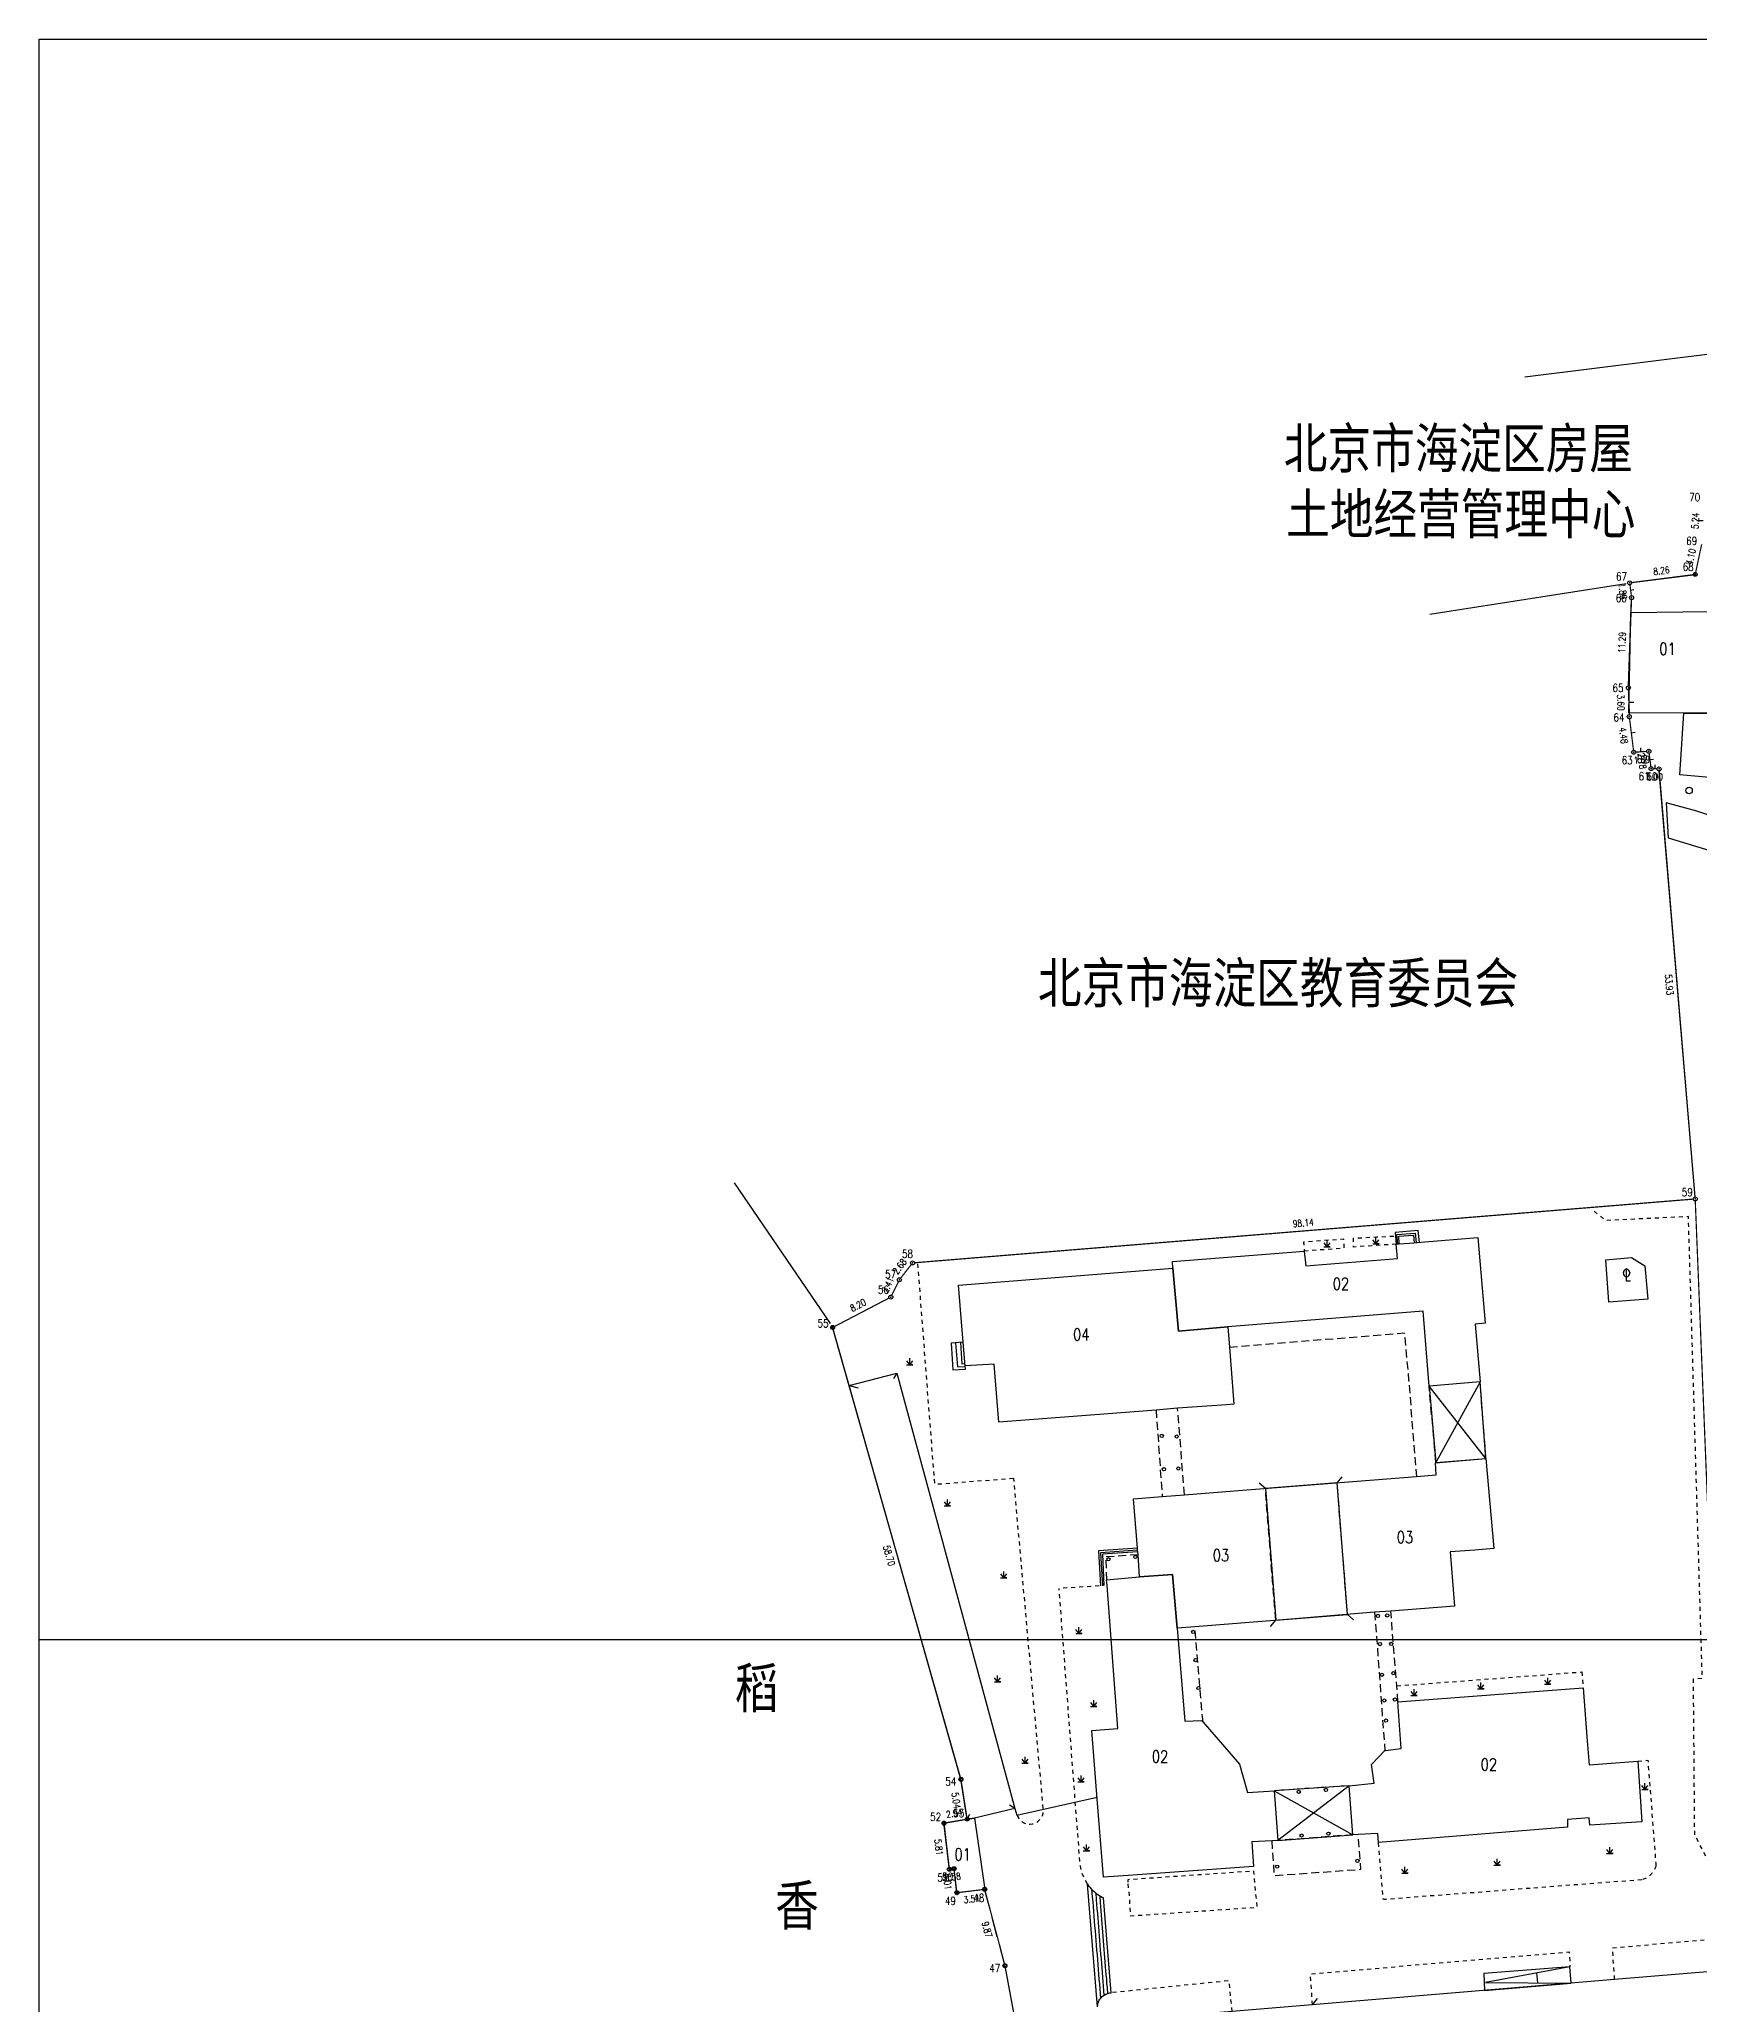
# Model space of a CAD drawing. Extents: x -9390 to -4743, y 24196 to 25839.
# Drawn here: x -9390 to -8975, y 24904.5 to 25395.8 of the extents above; entities that cross this region are included whole.
import ezdxf
from ezdxf.enums import TextEntityAlignment as Align

# ---------------------------------------------------------------- set-up
doc = ezdxf.new("R2010")
doc.units = 0
doc.header["$MEASUREMENT"] = 0
for name, pattern in [('X0', [4, 3, -1]), ('X5', [3, 2, -1]), ('X6', [2, 1, -1]), ('X87', [7, 5, -2])]:
    doc.linetypes.add(name, pattern=pattern)
doc.layers.get('0').update_dxf_attribs({"linetype": 'CONTINUOUS'})
for name, color, linetype in [('BOUND', 7, 'CONTINUOUS'), ('DLDW', 14, 'CONTINUOUS'), ('DLSS', 5, 'CONTINUOUS'), ('JMD', 6, 'CONTINUOUS'), ('JZD', 1, 'CONTINUOUS'), ('TK', 7, 'CONTINUOUS'), ('YZH', 2, 'CONTINUOUS'), ('ZBTZ', 5, 'CONTINUOUS')]:
    doc.layers.add(name, color=color, linetype=linetype)
doc.styles.add('HZ', font='rs', dxfattribs={"width": 0.8, "bigfont": 'hztxt'})
doc.styles.add('黑体', font='SIMHEI.TTF', dxfattribs={"width": 0.8})
doc.linetypes.add('X19', pattern='A,4.5,[145,symbolx.shx,S=1,R=0,X=0,Y=1],4.5,-0.5,[146,symbolx.shx,S=1,R=0,X=0,Y=0],-0.5', length=10)
doc.linetypes.add('X4', pattern='A,0,-1e-09,[149,symbolx.shx,S=0.15,R=0,X=0,Y=0],-1.6', length=1.6)
doc.linetypes.add('X71', pattern='A,5,[150,symbolx.shx,S=1,R=0,X=0,Y=1],5', length=10)
doc.linetypes.add('X72', pattern='A,5,[150,symbolx.shx,S=1,R=0,X=0,Y=0],5', length=10)
doc.linetypes.add('X78', pattern='A,5,[150,symbolx.shx,S=1,R=0,X=0,Y=1],5,[149,symbolx.shx,S=0.25,R=0,X=0,Y=0.5],1e-08', length=10)
doc.linetypes.add('X79', pattern='A,5,[150,symbolx.shx,S=1,R=0,X=0,Y=0],5,[149,symbolx.shx,S=0.25,R=0,X=0,Y=-0.5],1e-08', length=10)

# ---------------------------------------------------------------- blocks, each defined once
blk = doc.blocks.new('GC122')
blk.add_circle((0, 0), 0.8)
blk = doc.blocks.new('GC124')
for p, q in [((0, -0.8), (-0.75, 0.2)), ((0, -0.8), (0, 0.8)), ((0, -0.8), (0.75, 0.2)), ((-0.8, -0.8), (0.75, -0.8)), ((0.8, -0.8), (0, -0.8))]:
    blk.add_line(p, q)
blk = doc.blocks.new('GC143')
for q in [(-0.02, 3), (-0.02, 1.4), (0.73, 0), (0.98, 0)]:
    blk.add_line((-0.02, 0), q)
for centre, start, end in [((0.2, 2), 102.6815, 257.3194), ((-0.25, 2), 282.6804, 77.3204)]:
    blk.add_arc(centre, 1.03, start, end)
for p in [(-0.82, 2), (-0.02, 0), (0.78, 2)]:
    blk.add_point(p)

msp = doc.modelspace()

# ---------------------------------------------------------------- linework, layer by layer
at = {"linetype": 'CONTINUOUS', "flags": 128}
for points in [[(-8974.13, 25275.45), (-8975.11, 25275.45)], [(-8992.27, 25258.11), (-8991.49, 25258.24)], [(-8992.74, 25230.09), (-8991.51, 25230.09)], [(-8992.1, 25222.46), (-8991.15, 25222.58)], [(-8989.69, 25217.77), (-8989.72, 25218.66)], [(-8987.44, 25215.75), (-8986.54, 25215.86)], [(-8986.13, 25213.43), (-8986.13, 25214.47)]]:
    msp.add_lwpolyline(points, dxfattribs=at)
at = {"linetype": 'X0', "const_width": 0.3}
msp.add_lwpolyline([(-8646.63, 24941.87), (-8660.28, 24941.73), (-8713.99, 24939.45), (-8714.01, 24937.34), (-8758.31, 24935.6), (-8758.46, 24937.52), (-8774.93, 24936.79), (-8774.91, 24935.36), (-8848.37, 24932.22), (-8850, 24980.63), (-8885.94, 24979.71), (-8907.55, 24979.15), (-8907.75, 24990.26), (-8971.37, 24988.07), (-8976.12, 25105.44)], dxfattribs=at)
at = {"layer": 'BOUND', "linetype": 'CONTINUOUS', "flags": 128}
for points in [[(-9028.43, 25041.08), (-9029.92, 25060.26), (-9042.64, 25059.17), (-9040.96, 25040.06)], [(-9063.04, 25002.06), (-9065.64, 25034.99), (-9083.58, 25033.58), (-9080.99, 25000.62)], [(-9062.62, 24959.28), (-9081.36, 24958.02), (-9080.47, 24945.58), (-9061.67, 24947.02)]]:
    msp.add_lwpolyline(points, close=True, dxfattribs=at)
at = {"layer": 'DLDW', "linetype": 'X4', "flags": 128}
msp.add_lwpolyline([(-8982.87, 25196.21), (-8975.23, 25193.83), (-8968.09, 25191.7), (-8960.76, 25189.64), (-8957.85, 25189.12), (-8955.06, 25190), (-8953.79, 25192.53), (-8954.66, 25195.26), (-8958.76, 25197.06), (-8965.9, 25199.63), (-8975.75, 25202.85), (-8983.4, 25204.98)], close=True, dxfattribs=at)
at = {"layer": 'DLDW', "linetype": 'CONTINUOUS', "flags": 128}
msp.add_lwpolyline([(-9007.1, 24909.91), (-9007.44, 24914.01), (-9028.94, 24912.31), (-9028.78, 24908.1)], close=True, dxfattribs=at)
for points in [[(-9007.44, 24914.01), (-9028.54, 24910.11), (-9007.1, 24909.91)], [(-9015.78, 24912.47), (-9015.58, 24909.99)]]:
    msp.add_lwpolyline(points, dxfattribs=at)
at = {"layer": 'DLSS', "linetype": 'X6', "flags": 128}
for points in [[(-8969.33, 24935.44), (-8970.19, 24935.37), (-8976.26, 24946.99), (-8976.58, 24985.95), (-8974.37, 24986.13), (-8977.83, 25101.51), (-8998.51, 25100.54), (-9001.44, 25102.92)], [(-9073.86, 25092.95), (-9063.86, 25093.73), (-9063.98, 25095.89), (-9074.04, 25095.11), (-9073.86, 25092.89)], [(-9050.88, 25094.63), (-9061.52, 25093.92), (-9061.57, 25096.14), (-9055.81, 25096.43), (-9051.09, 25096.66)], [(-9170.51, 25089.69), (-9168.96, 25069.75), (-9167.54, 25050.76), (-9166.23, 25034.63), (-9146.47, 25036.13)], [(-9145.64, 24951.88), (-9145.64, 24951.88), (-9145.64, 24951.88), (-9145.55, 24951.65), (-9145.31, 24951.21), (-9145.01, 24950.82), (-9144.66, 24950.47), (-9144.25, 24950.17), (-9143.81, 24949.94), (-9143.34, 24949.78), (-9142.85, 24949.68), (-9142.35, 24949.66), (-9141.85, 24949.72), (-9141.37, 24949.84), (-9140.91, 24950.04), (-9140.48, 24950.3), (-9140.1, 24950.62), (-9139.76, 24950.99), (-9139.49, 24951.41), (-9139.28, 24951.86), (-9139.14, 24952.34), (-9139.07, 24952.83), (-9139.07, 24953.33), (-9139.07, 24953.37), (-9146.47, 25036.13)], [(-9125.15, 25009.19), (-9135.13, 25008.59)], [(-9128.03, 24934.69), (-9128.61, 24935.63), (-9129.37, 24937.35), (-9129.81, 24939.13), (-9129.93, 24940.38), (-9131.07, 24955.18), (-9135.13, 25008.59)], [(-8990.51, 24965.38), (-8987.97, 24965.62), (-8987.14, 24954.83), (-8986.01, 24939.91), (-8985.96, 24939.24)], [(-8989.51, 24935.76), (-8996.73, 24935.19), (-9012.68, 24933.99), (-9030.54, 24932.6), (-9050.42, 24931.1), (-9054.08, 24930.81), (-9055.29, 24945.09)], [(-8985.96, 24939.24), (-8986.02, 24939.05), (-8986.2, 24938.58), (-8986.42, 24938.13), (-8986.69, 24937.71), (-8987, 24937.32), (-8987.34, 24936.96), (-8987.72, 24936.63), (-8988.13, 24936.35), (-8988.57, 24936.1), (-8989.03, 24935.91), (-8989.51, 24935.76)], [(-8996.29, 24910.8), (-8996.79, 24918.77), (-8958.49, 24922.05)], [(-9071.77, 24904.54), (-9072.34, 24912.23), (-9007.64, 24917.75), (-9007.44, 24914.01)], [(-9091.86, 24902.81), (-9092.65, 24910.52), (-9122.14, 24907.51)]]:
    msp.add_lwpolyline(points, dxfattribs=at)
at = {"layer": 'DLSS', "linetype": 'X6'}
for points in [[(-9050.74, 24984.22), (-9004.46, 24987.71)], [(-9004.46, 24987.71), (-9004.15, 24983.72)]]:
    msp.add_lwpolyline(points, dxfattribs=at)
at = {"layer": 'DLSS', "linetype": 'X6', "flags": 128}
msp.add_lwpolyline([(-9117.91, 24934.76), (-9117.57, 24930.81), (-9117.34, 24926.75), (-9107.52, 24927.41), (-9092.64, 24928.42), (-9085.62, 24928.9), (-9086.46, 24937.92), (-9100.32, 24936.96), (-9117.92, 24935.77)], close=True, dxfattribs=at)
at = {"layer": 'JMD', "linetype": 'CONTINUOUS'}
for p, q in [((-9187.61, 25059.3), (-9185.34, 25058.74)), ((-9175.71, 25062.42), (-9176.51, 25061.03)), ((-9158.1, 24950.92), (-9157.4, 24952.15)), ((-9146.16, 24953.58), (-9147.54, 24954.4))]:
    msp.add_line(p, q, dxfattribs=at)
at = {"layer": 'JMD', "linetype": 'CONTINUOUS', "flags": 128}
for points in [[(-8992.27, 25252.52), (-8972.73, 25252.73), (-8972.92, 25227.34), (-8992.71, 25227.47)], [(-9187.61, 25059.3), (-9175.71, 25062.42), (-9146.16, 24953.58), (-9156.23, 24951.17), (-9158.1, 24950.92), (-9158.1, 24950.92), (-9159.66, 24960.87), (-9159.66, 24960.87), (-9159.66, 24960.87), (-9159.66, 24960.87), (-9159.66, 24960.87), (-9159.66, 24960.87)], [(-8953.7, 24900), (-8953.97, 24903.2), (-8954.31, 24907.44), (-8954.92, 24914.23), (-8996.29, 24910.8), (-9007.22, 24909.89), (-9071.88, 24904.53), (-9091.9, 24902.8), (-9118.85, 24900.67), (-9118.8, 24900), (-9115.51, 24859.95), (-9088.41, 24862.23), (-9068.47, 24863.82), (-8961.11, 24872.71), (-8960.89, 24870.32), (-8960.72, 24868.53), (-8951.07, 24869.42), (-8951.93, 24879.45)]]:
    msp.add_lwpolyline(points, close=True, dxfattribs=at)
at = {"layer": 'JMD', "linetype": 'CONTINUOUS'}
for points in [[(-8978.97, 25227.38), (-8972.92, 25227.34), (-8967.9, 25227.26), (-8968.82, 25210.92), (-8979.97, 25211.98)], [(-9106.78, 25090.3), (-9073.86, 25092.89), (-9073.44, 25089.21), (-9050.58, 25091.07), (-9050.88, 25094.63), (-9050.12, 25094.69), (-9046.39, 25094.99), (-9045.63, 25095.05), (-9044.74, 25095.11), (-9030.44, 25096.32), (-9028.64, 25074.85), (-9031.11, 25074.61), (-9029.92, 25060.26), (-9042.64, 25059.17), (-9044.13, 25077.91), (-9092.94, 25073.93), (-9105.28, 25072.9), (-9106.66, 25088.65)], [(-9160.28, 25084.38), (-9106.66, 25088.65), (-9105.28, 25072.9), (-9092.94, 25073.93), (-9092.52, 25068.91), (-9091.45, 25054.62), (-9093.25, 25054.49), (-9105.51, 25053.6), (-9110.89, 25053.18), (-9150.2, 25050.18), (-9151.39, 25064.6), (-9158.61, 25064.18), (-9159.09, 25070.15)], [(-9116.5, 25030.99), (-9109.35, 25031.53), (-9103.78, 25031.95), (-9091.4, 25032.94), (-9045.79, 25036.59), (-9040.85, 25036.95), (-9041.09, 25039.99), (-9028.43, 25041.08), (-9026.51, 25018.54), (-9031.26, 25018.18), (-9037.4, 25017.76), (-9036.33, 25004.17), (-9052.22, 25002.91), (-9056.27, 25002.61), (-9065.26, 25001.88), (-9079.19, 25000.76), (-9101.16, 24998.99), (-9105.65, 24998.63), (-9106.79, 25012.09), (-9115.02, 25011.49), (-9115.37, 25017.02), (-9115.43, 25017.72), (-9115.49, 25018.16), (-9115.55, 25018.67)], [(-9126.98, 24973.07), (-9120.46, 24973.61), (-9123.13, 25009.34), (-9123.25, 25010.77), (-9115.02, 25011.49), (-9106.79, 25012.09), (-9105.65, 24998.63), (-9103.68, 24975.38), (-9099.5, 24975.56), (-9099.12, 24975.17), (-9090, 24964.66), (-9088.01, 24957.61), (-9081.36, 24958.02), (-9080.47, 24945.58), (-9081.99, 24945.52), (-9086.93, 24945.22), (-9086.52, 24939.06), (-9117.86, 24936.85), (-9124.06, 24936.43), (-9125.49, 24954.91)], [(-9062.62, 24959.28), (-9056.42, 24959.88), (-9057.03, 24964.58), (-9053.72, 24968.06), (-9053.53, 24968.06), (-9049.66, 24968.55), (-9050.43, 24980.24), (-9004.15, 24983.72), (-9003.2, 24971.46), (-9002.66, 24964.48), (-8990.51, 24965.38), (-8989.44, 24950.27), (-9002.48, 24949.43), (-9002.66, 24951.28), (-9008.04, 24950.85), (-9008.05, 24948.95), (-9055.29, 24945.09), (-9055.46, 24947.31), (-9060.34, 24947.08), (-9061.67, 24947.02)], [(-9163.89, 24949.91), (-9158.1, 24950.92), (-9158.37, 24950.88), (-9156.23, 24951.17), (-9153.72, 24933.36), (-9160.68, 24932.53), (-9161.39, 24938.52), (-9162.54, 24938.38)]]:
    msp.add_lwpolyline(points, close=True, dxfattribs=at)
at = {"layer": 'JZD', "linetype": 'CONTINUOUS', "flags": 128}
for points in [[(-8969.13, 25317.52), (-9018.73, 25311.36)], [(-8993.42, 25259.67), (-9042.47, 25251.98)], [(-9192.27, 25074.79), (-9216.25, 25109.95)]]:
    msp.add_lwpolyline(points, dxfattribs=at)
at = {"layer": 'JZD', "linetype": 'X87', "const_width": 0.3, "flags": 128}
for points in [[(-8976.03, 25262.52), (-8974.52, 25269.57)], [(-9191.28, 25074.04), (-9177.63, 25081.17)], [(-9148.78, 24914.76), (-9153.59, 24932.87)]]:
    msp.add_lwpolyline(points, dxfattribs=at)
at = {"layer": 'JZD', "linetype": 'CONTINUOUS', "const_width": 0.3, "flags": 128}
for points in [[(-8992.02, 25259.99), (-8976.63, 25261.97)], [(-8992.82, 25234.18), (-8992.06, 25255.74)], [(-8992.1, 25256.74), (-8992.45, 25259.43)], [(-8992.63, 25226.98), (-8992.83, 25233.18)], [(-8991.56, 25218.08), (-8992.55, 25225.99)], [(-8988.23, 25217.79), (-8991, 25217.62)], [(-8987.22, 25214), (-8987.66, 25217.33)], [(-8985.66, 25213.44), (-8986.66, 25213.48)], [(-8976.18, 25106.43), (-8985.12, 25212.92)], [(-9171.26, 25089.98), (-8976.64, 25105.89)], [(-9174.75, 25086.11), (-9172.07, 25089.54)], [(-9176.96, 25081.85), (-9175.28, 25085.27)], [(-9159.8, 24961.35), (-9191.59, 25073.33)], [(-9158.18, 24951.41), (-9159.58, 24960.38)], [(-9163.4, 24950), (-9158.59, 24950.83)], [(-9162.6, 24938.87), (-9163.84, 24949.41)], [(-9161.88, 24938.46), (-9162.05, 24938.44)], [(-9160.74, 24933.03), (-9161.33, 24938.02)], [(-9154.21, 24933.3), (-9160.18, 24932.59)], [(-9130.47, 24816.55), (-9148.56, 24913.78)]]:
    msp.add_lwpolyline(points, dxfattribs=at)
at = {"layer": 'JZD', "linetype": 'X71', "flags": 128}
for points in [[(-8992.02, 25259.99), (-8976.63, 25261.97)], [(-8992.83, 25233.18), (-8992.63, 25226.98)], [(-8992.83, 25233.18), (-8992.63, 25226.98)]]:
    msp.add_lwpolyline(points, dxfattribs=at)
at = {"layer": 'JZD', "linetype": 'X72', "flags": 128}
for points in [[(-8992.82, 25234.18), (-8992.06, 25255.74)], [(-9159.8, 24961.35), (-9191.59, 25073.33)], [(-9158.18, 24951.41), (-9159.58, 24960.38)], [(-9162.6, 24938.87), (-9163.84, 24949.41)]]:
    msp.add_lwpolyline(points, dxfattribs=at)
at = {"layer": 'JZD', "linetype": 'X79', "flags": 128}
for points in [[(-8976.18, 25106.43), (-8985.12, 25212.92)], [(-9130.47, 24816.55), (-9148.56, 24913.78)]]:
    msp.add_lwpolyline(points, dxfattribs=at)
at = {"layer": 'JZD', "linetype": 'X78', "flags": 128}
msp.add_lwpolyline([(-8976.64, 25105.89), (-9171.26, 25089.98)], dxfattribs=at)
msp.add_lwpolyline([(-8976.64, 25105.89), (-9171.26, 25089.98)], dxfattribs=at)
at = {"layer": 'JZD', "linetype": 'X87', "flags": 128}
msp.add_lwpolyline([(-9148.78, 24914.76), (-9153.59, 24932.87)], dxfattribs=at)
at = {"layer": 'JZD', "linetype": 'CONTINUOUS'}
for centre, radius in [((-8992.51, 25259.93), 0.5), ((-8992.51, 25259.93), 0.5), ((-8992.51, 25259.93), 0.5), ((-8976.14, 25262.03), 0.5), ((-8976.14, 25262.03), 0.4), ((-8976.14, 25262.03), 0.4), ((-8992.04, 25256.24), 0.5), ((-8992.04, 25256.24), 0.5), ((-8992.04, 25256.24), 0.5), ((-8992.84, 25233.68), 0.5), ((-8992.84, 25233.68), 0.5), ((-8992.84, 25233.68), 0.5), ((-8992.61, 25226.48), 0.5), ((-8992.61, 25226.48), 0.5), ((-8992.61, 25226.48), 0.5), ((-8991.5, 25217.59), 0.5), ((-8991.5, 25217.59), 0.5), ((-8991.5, 25217.59), 0.5), ((-8987.73, 25217.82), 0.5), ((-8987.73, 25217.82), 0.5), ((-8987.73, 25217.82), 0.5), ((-8987.16, 25213.5), 0.5), ((-8987.16, 25213.5), 0.5), ((-8987.16, 25213.5), 0.5), ((-8985.16, 25213.42), 0.5), ((-8985.16, 25213.42), 0.5), ((-8985.16, 25213.42), 0.5), ((-8976.14, 25105.94), 0.5), ((-8976.14, 25105.94), 0.5), ((-8976.14, 25105.94), 0.5), ((-9171.76, 25089.94), 0.5), ((-9171.76, 25089.94), 0.5), ((-9171.76, 25089.94), 0.5), ((-9175.05, 25085.72), 0.5), ((-9175.05, 25085.72), 0.5), ((-9175.05, 25085.72), 0.5), ((-9177.18, 25081.4), 0.5), ((-9177.18, 25081.4), 0.5), ((-9177.18, 25081.4), 0.5), ((-9191.73, 25073.81), 0.5), ((-9191.73, 25073.81), 0.5), ((-9191.73, 25073.81), 0.5), ((-9191.73, 25073.81), 0.4), ((-9191.73, 25073.81), 0.4), ((-9191.73, 25073.81), 0.4), ((-9159.66, 24960.87), 0.5), ((-9159.66, 24960.87), 0.4), ((-9159.66, 24960.87), 0.4), ((-9159.66, 24960.87), 0.4), ((-9158.1, 24950.92), 0.5), ((-9158.1, 24950.92), 0.4), ((-9158.1, 24950.92), 0.4), ((-9163.89, 24949.91), 0.5), ((-9163.89, 24949.91), 0.4), ((-9163.89, 24949.91), 0.4), ((-9162.54, 24938.38), 0.5), ((-9162.54, 24938.38), 0.4), ((-9162.54, 24938.38), 0.4), ((-9161.39, 24938.52), 0.5), ((-9161.39, 24938.52), 0.4), ((-9161.39, 24938.52), 0.4), ((-9160.68, 24932.53), 0.5), ((-9160.68, 24932.53), 0.4), ((-9160.68, 24932.53), 0.4), ((-9153.72, 24933.36), 0.5), ((-9153.72, 24933.36), 0.4), ((-9153.72, 24933.36), 0.4), ((-9148.65, 24914.27), 0.5), ((-9148.65, 24914.27), 0.4), ((-9148.65, 24914.27), 0.4)]:
    msp.add_circle(centre, radius, dxfattribs=at)
for p in [(-8976.14, 25262.03), (-8976.14, 25262.03), (-8976.14, 25262.03), (-8992.04, 25256.24), (-8992.04, 25256.24), (-8992.04, 25256.24), (-8992.04, 25256.24), (-8992.04, 25256.24), (-8992.04, 25256.24), (-8992.84, 25233.68), (-8992.84, 25233.68), (-8992.84, 25233.68), (-8992.84, 25233.68), (-8992.84, 25233.68), (-8992.84, 25233.68), (-8992.61, 25226.48), (-8992.61, 25226.48), (-8992.61, 25226.48), (-8992.61, 25226.48), (-8992.61, 25226.48), (-8992.61, 25226.48), (-8991.5, 25217.59), (-8991.5, 25217.59), (-8991.5, 25217.59), (-8991.5, 25217.59), (-8991.5, 25217.59), (-8991.5, 25217.59), (-8987.73, 25217.82), (-8987.73, 25217.82), (-8987.73, 25217.82), (-8987.73, 25217.82), (-8987.73, 25217.82), (-8987.73, 25217.82), (-8987.16, 25213.5), (-8987.16, 25213.5), (-8987.16, 25213.5), (-8987.16, 25213.5), (-8987.16, 25213.5), (-8987.16, 25213.5), (-8985.16, 25213.42), (-8985.16, 25213.42), (-8985.16, 25213.42), (-8985.16, 25213.42), (-8985.16, 25213.42), (-8985.16, 25213.42), (-8976.14, 25105.94), (-8976.14, 25105.94), (-8976.14, 25105.94), (-8976.14, 25105.94), (-8976.14, 25105.94), (-8976.14, 25105.94), (-9171.76, 25089.94), (-9171.76, 25089.94), (-9171.76, 25089.94), (-9171.76, 25089.94), (-9171.76, 25089.94), (-9171.76, 25089.94), (-9175.05, 25085.72), (-9175.05, 25085.72), (-9175.05, 25085.72), (-9175.05, 25085.72), (-9175.05, 25085.72), (-9175.05, 25085.72), (-9177.18, 25081.4), (-9177.18, 25081.4), (-9177.18, 25081.4), (-9177.18, 25081.4), (-9177.18, 25081.4), (-9177.18, 25081.4), (-9191.73, 25073.81), (-9191.73, 25073.81), (-9191.73, 25073.81), (-9191.73, 25073.81), (-9191.73, 25073.81), (-9191.73, 25073.81), (-9191.73, 25073.81), (-9159.66, 24960.87), (-9159.66, 24960.87), (-9159.66, 24960.87), (-9158.1, 24950.92), (-9158.1, 24950.92), (-9158.1, 24950.92), (-9158.1, 24950.92), (-9158.1, 24950.92), (-9158.1, 24950.92), (-9163.89, 24949.91), (-9163.89, 24949.91), (-9163.89, 24949.91), (-9163.89, 24949.91), (-9163.89, 24949.91), (-9163.89, 24949.91), (-9162.54, 24938.38), (-9162.54, 24938.38), (-9162.54, 24938.38), (-9162.54, 24938.38), (-9162.54, 24938.38), (-9162.54, 24938.38), (-9161.39, 24938.52), (-9161.39, 24938.52), (-9161.39, 24938.52), (-9161.39, 24938.52), (-9161.39, 24938.52), (-9161.39, 24938.52), (-9160.68, 24932.53), (-9160.68, 24932.53), (-9160.68, 24932.53), (-9160.68, 24932.53), (-9160.68, 24932.53), (-9160.68, 24932.53), (-9153.72, 24933.36), (-9153.72, 24933.36), (-9153.72, 24933.36), (-9153.72, 24933.36), (-9153.72, 24933.36), (-9153.72, 24933.36), (-9148.65, 24914.27), (-9148.65, 24914.27), (-9148.65, 24914.27)]:
    msp.add_point(p, dxfattribs=at)
at = {"layer": 'JZD', "color": 7, "linetype": 'CONTINUOUS'}
msp.add_point((-8992.51, 25259.93), dxfattribs=at)
msp.add_point((-8992.51, 25259.93), dxfattribs=at)
msp.add_point((-8992.51, 25259.93), dxfattribs=at)
msp.add_point((-8992.51, 25259.93), dxfattribs=at)
msp.add_point((-8992.51, 25259.93), dxfattribs=at)
msp.add_point((-8992.51, 25259.93), dxfattribs=at)
at = {"layer": 'TK', "linetype": 'CONTINUOUS'}
for p, q in [((-9390.01, 25395.79), (-8390.01, 25395.79)), ((-9390.01, 24195.79), (-9390.01, 25395.79)), ((-9390.01, 24995.79), (-8390.01, 24995.79))]:
    msp.add_line(p, q, dxfattribs=at)
at = {"layer": 'YZH', "linetype": 'X5'}
for p, q in [((-9040.96, 25040.06), (-9042.64, 25059.17)), ((-9028.43, 25041.08), (-9029.92, 25060.26)), ((-9083.58, 25033.58), (-9085.1, 25034.88)), ((-9065.64, 25034.99), (-9064.34, 25036.51)), ((-9063.04, 25002.06), (-9065.64, 25034.99)), ((-9080.99, 25000.62), (-9083.58, 25033.58)), ((-9082.29, 24999.09), (-9080.99, 25000.62)), ((-9061.52, 25000.76), (-9063.04, 25002.06)), ((-9062.62, 24959.28), (-9081.36, 24958.02)), ((-9061.67, 24947.02), (-9080.47, 24945.58)), ((-9070.59, 24906.06), (-9071.88, 24904.53))]:
    msp.add_line(p, q, dxfattribs=at)
at = {"layer": 'YZH', "linetype": 'CONTINUOUS'}
for p, q in [((-9028.43, 25041.08), (-9042.64, 25059.17)), ((-9029.92, 25060.26), (-9040.96, 25040.06)), ((-9081.36, 24958.02), (-9061.67, 24947.02)), ((-9062.62, 24959.28), (-9080.47, 24945.58))]:
    msp.add_line(p, q, dxfattribs=at)
at = {"layer": 'YZH', "linetype": 'CONTINUOUS', "flags": 128}
for points in [[(-9045.07, 25095.09), (-9045.36, 25098.03), (-9051.15, 25097.58), (-9050.88, 25094.63)], [(-9050.5, 25094.66), (-9050.68, 25097.04), (-9046.12, 25097.37), (-9045.91, 25095.03)], [(-9050.12, 25094.69), (-9050.25, 25096.63), (-9046.54, 25096.9), (-9046.39, 25094.99)], [(-9159.09, 25070.15), (-9162.12, 25069.9), (-9161.65, 25063.18), (-9158.55, 25063.36), (-9158.61, 25064.18)], [(-9161, 25069.99), (-9160.51, 25063.94), (-9158.6, 25064.05)], [(-9159.79, 25070.09), (-9159.43, 25064.69), (-9158.66, 25064.79)], [(-9115.55, 25018.67), (-9125.3, 25017.95), (-9124.76, 25009.22)], [(-9115.49, 25018.16), (-9124.8, 25017.5), (-9124.26, 25009.27)], [(-9115.43, 25017.72), (-9124.29, 25017.18), (-9123.93, 25009.3)], [(-9128.03, 24934.69), (-9127.74, 24934.28), (-9127.42, 24933.89), (-9127.09, 24933.52), (-9126.74, 24933.16), (-9126.38, 24932.82), (-9126, 24932.49), (-9125.6, 24932.19), (-9125.19, 24931.9), (-9124.77, 24931.63), (-9124.34, 24931.39), (-9124, 24931.21)], [(-9125.52, 24904.02), (-9128.03, 24934.69)], [(-9126.99, 24933.41), (-9126.83, 24931.46), (-9126.73, 24930.25), (-9126.63, 24929.04), (-9126.54, 24927.84), (-9126.44, 24926.63), (-9126.34, 24925.42), (-9126.24, 24924.21), (-9126.14, 24923), (-9126.05, 24921.8), (-9125.95, 24920.59), (-9125.85, 24919.38), (-9125.75, 24918.17), (-9125.65, 24916.97), (-9125.55, 24915.76), (-9125.46, 24914.55), (-9125.36, 24913.34), (-9125.26, 24912.14), (-9125.16, 24910.93), (-9125.06, 24909.72), (-9124.97, 24908.51), (-9124.87, 24907.3), (-9124.77, 24906.1)], [(-9125.98, 24932.48), (-9125.84, 24930.79), (-9125.75, 24929.65), (-9125.66, 24928.51), (-9125.56, 24927.37), (-9125.47, 24926.24), (-9125.38, 24925.1), (-9125.29, 24923.96), (-9125.2, 24922.82), (-9125.11, 24921.69), (-9125.02, 24920.55), (-9124.92, 24919.41), (-9124.83, 24918.27), (-9124.74, 24917.14), (-9124.65, 24916), (-9124.56, 24914.86), (-9124.47, 24913.72), (-9124.38, 24912.59), (-9124.28, 24911.45), (-9124.19, 24910.31), (-9124.1, 24909.17), (-9124.01, 24908.04), (-9123.92, 24906.9)], [(-9124.98, 24931.76), (-9124.85, 24930.11), (-9124.76, 24929.05), (-9124.68, 24927.98), (-9124.59, 24926.91), (-9124.51, 24925.85), (-9124.42, 24924.78), (-9124.34, 24923.71), (-9124.25, 24922.64), (-9124.17, 24921.58), (-9124.08, 24920.51), (-9124, 24919.44), (-9123.91, 24918.37), (-9123.83, 24917.31), (-9123.74, 24916.24), (-9123.66, 24915.17), (-9123.58, 24914.11), (-9123.49, 24913.04), (-9123.41, 24911.97), (-9123.32, 24910.9), (-9123.24, 24909.84), (-9123.15, 24908.77), (-9123.04, 24907.33)], [(-9122.14, 24907.51), (-9124, 24931.21)], [(-9125.52, 24904.02), (-9125.46, 24904.51), (-9125.34, 24905), (-9125.16, 24905.46), (-9124.91, 24905.9), (-9124.61, 24906.29), (-9124.25, 24906.64), (-9123.85, 24906.94), (-9123.41, 24907.18), (-9122.95, 24907.36), (-9122.46, 24907.47), (-9122.14, 24907.51)]]:
    msp.add_lwpolyline(points, dxfattribs=at)
at = {"layer": 'YZH', "linetype": 'X5', "flags": 128}
for points in [[(-9092.52, 25068.91), (-9059.79, 25071.56), (-9048.84, 25072.47), (-9047.76, 25060.72), (-9045.84, 25036.58)], [(-9110.89, 25053.18), (-9109.35, 25031.53)], [(-9103.78, 25031.95), (-9105.51, 25053.6)], [(-9115.37, 25017.02), (-9123.51, 25016.45), (-9123.25, 25010.77)], [(-9056.27, 25002.61), (-9055.2, 24988.64), (-9053.72, 24968.06)], [(-9050.43, 24980.24), (-9052.22, 25002.91)], [(-9099.12, 24975.17), (-9099.73, 24981.02), (-9101.16, 24998.99)], [(-9081.99, 24945.52), (-9081.75, 24942.47), (-9081.37, 24936.82), (-9059.69, 24938.38), (-9060.34, 24946.89)]]:
    msp.add_lwpolyline(points, dxfattribs=at)
at = {"layer": 'YZH', "linetype": 'X19', "flags": 128}
msp.add_lwpolyline([(-9146.16, 24953.58), (-9145.65, 24951.88), (-9125.61, 24956.41)], dxfattribs=at)
at = {"layer": 'YZH', "linetype": 'CONTINUOUS'}
for centre in [(-9109.46, 25046.7), (-9105.73, 25046.56), (-9108.94, 25038.38), (-9105.33, 25038.56), (-9122.78, 25015.88), (-9116.07, 25016.45), (-9055.45, 25001.71), (-9053.11, 25001.83), (-9101.61, 24997.72), (-9054.92, 24994.67), (-9052.13, 24994.72), (-9101.01, 24990.67), (-9054.45, 24986.98), (-9051.6, 24987.41), (-9100.28, 24983.69), (-9053.85, 24980.57), (-9051.19, 24980.81), (-9053.43, 24975.55), (-9075.22, 24957.74), (-9068.45, 24958.22), (-9074.52, 24946.82), (-9067.81, 24947.3), (-9080.63, 24939.04), (-9060.56, 24940.48)]:
    msp.add_circle(centre, 0.4, dxfattribs=at)
at = {"layer": 'ZBTZ', "linetype": 'CONTINUOUS', "flags": 128}
msp.add_lwpolyline([(-8992.03, 25091.34), (-8988.73, 25089.24), (-8987.99, 25080.91), (-8997.7, 25080.16), (-8998.51, 25090.71), (-8992.03, 25091.34)], dxfattribs=at)

# ---------------------------------------------------------------- block references
at = {"layer": 'ZBTZ', "linetype": 'CONTINUOUS'}
for name, p in [('GC122', (-8977.67, 25208.02)), ('GC124', (-9068.15, 25094.75)), ('GC124', (-9055.94, 25095.55)), ('GC143', (-8993.28, 25085.43)), ('GC124', (-9172.47, 25065.3)), ('GC124', (-9163.05, 25030.03)), ('GC124', (-9148.96, 25012.05)), ('GC124', (-9130.17, 24998.14)), ('GC124', (-9150.49, 24986.03)), ('GC124', (-9012.99, 24985.44)), ('GC124', (-9126.47, 24979.88)), ('GC124', (-9046.4, 24982.61)), ('GC124', (-9029.72, 24984.29)), ('GC124', (-9143.63, 24965.7)), ('GC124', (-9129.63, 24961.02)), ('GC124', (-8988.72, 24959.13)), ('GC124', (-9128.27, 24943.76)), ('GC124', (-9025.63, 24940.21)), ('GC124', (-8997.48, 24943.12)), ('GC124', (-9048.68, 24938.19))]:
    msp.add_blockref(name, p, dxfattribs=at)

# ---------------------------------------------------------------- texts
at = {"layer": 'JMD', "linetype": 'CONTINUOUS', "style": 'HZ', "width": 0.8}
for s, p in [('01', (-8981.01, 25241.92)), ('02', (-9062.63, 25083.23)), ('04', (-9127.53, 25070.57)), ('03', (-9046.63, 25019.9)), ('03', (-9092.62, 25015.37)), ('02', (-9107.84, 24965.07)), ('02', (-9025.65, 24963.09))]:
    msp.add_text(s, height=3, dxfattribs=at).set_placement(p, align=Align.RIGHT)
msp.add_text('01', height=3, dxfattribs=at).set_placement((-9159.22, 24942.1), align=Align.MIDDLE)
at = {"layer": 'JZD', "color": 0, "linetype": 'CONTINUOUS', "style": '黑体', "width": 0.8}
for s, p in [('北京市海淀区房屋', (-9035.33, 25293.8)), ('土地经营管理中心', (-9034.74, 25277.35)), ('北京市海淀区教育委员会', (-9080.41, 25160.14))]:
    msp.add_text(s, height=10, dxfattribs=at).set_placement(p, align=Align.MIDDLE)
at = {"layer": 'JZD', "linetype": 'CONTINUOUS', "style": 'HZ', "width": 0.8}
for s, p in [('70', (-8976.27, 25281.35)), ('69', (-8977, 25270.41)), ('67', (-8994.57, 25261.52)), ('68', (-8977.9, 25263.95)), ('66', (-8994.64, 25256.13)), ('65', (-8995.44, 25233.68)), ('64', (-8995.21, 25226.28)), ('63', (-8993.15, 25215.58)), ('62', (-8989.38, 25215.82)), ('61', (-8988.91, 25211.59)), ('60', (-8986.96, 25211.54)), ('59', (-8978.12, 25107.62)), ('58', (-9173, 25092.23)), ('56', (-9179.04, 25083.22)), ('57', (-9177.26, 25087.1)), ('55', (-9194.12, 25074.84)), ('54', (-9162.2, 24960.31)), ('52', (-9165.98, 24951.47)), ('53', (-9160.22, 24952.43)), ('51', (-9164.15, 24936.34)), ('50', (-9163, 24936.47)), ('49', (-9162.29, 24930.49)), ('48', (-9155.18, 24931.21)), ('47', (-9151.19, 24913.7))]:
    msp.add_text(s, height=2, dxfattribs=at).set_placement(p, align=Align.MIDDLE)
at = {"layer": 'JZD', "color": 7, "linetype": 'CONTINUOUS', "style": 'HZ', "width": 0.8}
for s, rotation, p in [('5.24', 86.6111, (-8976.11, 25275.42)), ('4.10', 77.9345, (-8977.23, 25266.47)), ('8.26', 7.3213, (-8984.58, 25262.97)), ('1.86', 277.2665, (-8994.26, 25257.83)), ('11.29', 87.9696, (-8994.44, 25245.03)), ('3.60', 271.8148, (-8994.73, 25230.02)), ('4.48', 277.1631, (-8994.04, 25221.78)), ('1.89', 3.6123, (-8989.48, 25215.71)), ('2.18', 277.5164, (-8989.42, 25215.4)), ('1.00', 357.5304, (-8986.25, 25211.46)), ('53.93', 274.7992, (-8982.64, 25159.51)), ('98.14', 4.6752, (-9074.11, 25099.93)), ('2.68', 52.0556, (-9174.99, 25089.06)), ('2.41', 63.765, (-9177.91, 25084.44)), ('8.20', 27.5552, (-9185.38, 25079.38)), ('58.70', 285.8506, (-9177.62, 25016.79)), ('5.04', 278.9105, (-9160.86, 24955.59)), ('2.94', 9.8725, (-9161.34, 24952.39)), ('5.81', 276.6758, (-9165.21, 24943.91)), ('3.01', 276.7665, (-9163.02, 24935.29)), ('0.58', 6.8076, (-9161.73, 24936.46)), ('3.51', 6.7662, (-9156.96, 24930.96)), ('9.87', 284.8667, (-9153.12, 24923.3))]:
    msp.add_text(s, height=1.7, rotation=rotation, dxfattribs=at).set_placement(p, align=Align.MIDDLE)
at = {"layer": 'JZD', "color": 0, "linetype": 'CONTINUOUS', "style": '黑体', "width": 0.8}
for s, p in [('稻', (-9216.19, 24978.72)), ('香', (-9206.07, 24924.39))]:
    msp.add_text(s, height=10, dxfattribs=at).set_placement(p)

doc.saveas('drawing.dxf')
